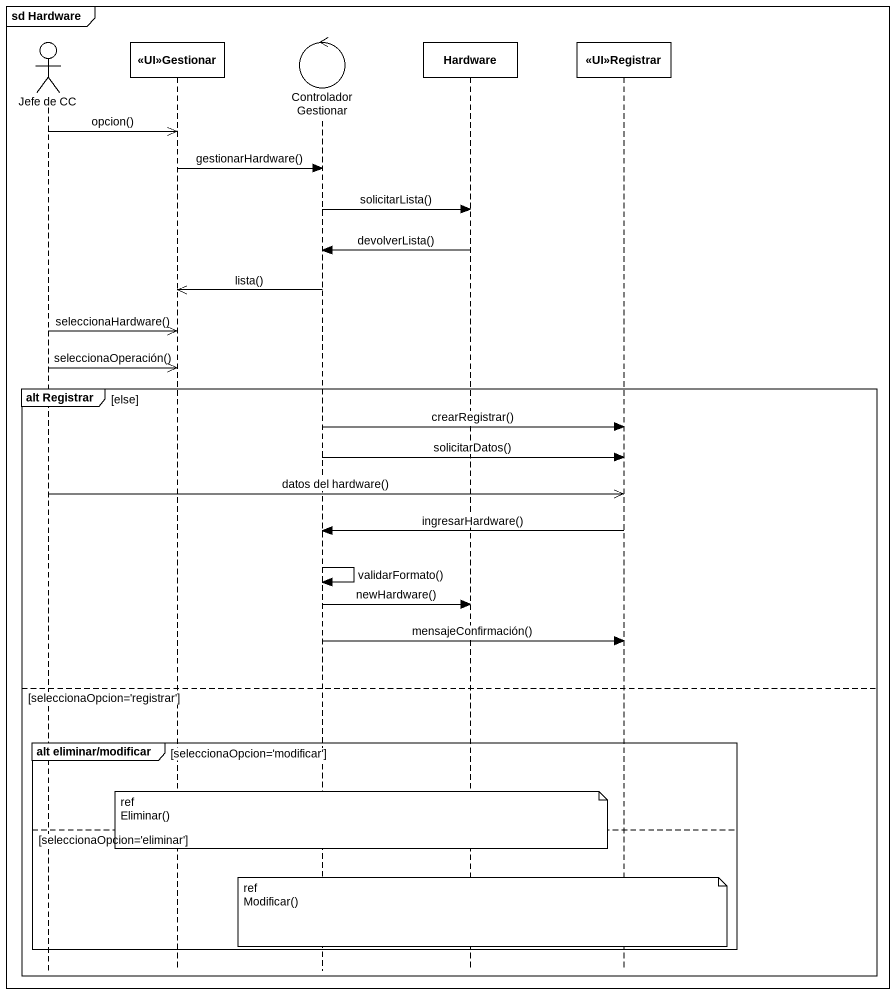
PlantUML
@startuml
mainframe sd Hardware
hide footbox
actor "Jefe de CC" as Jefe_de_CC
participant "<<UI>>Gestionar" as UI_Gestionar
control ControladorGestionar
participant Hardware
participant "<<UI>>Registrar" as UI_Registrar

Jefe_de_CC ->> UI_Gestionar : opcion()
UI_Gestionar -> ControladorGestionar : gestionarHardware()
ControladorGestionar -> Hardware : solicitarLista()
Hardware -> ControladorGestionar : devolverLista()
ControladorGestionar ->> UI_Gestionar : lista()
Jefe_de_CC ->> UI_Gestionar : seleccionaHardware()
Jefe_de_CC ->> UI_Gestionar : seleccionaOperación()
group alt Registrar [else]
  ControladorGestionar -> UI_Registrar : crearRegistrar()
  ControladorGestionar -> UI_Registrar : solicitarDatos()
  Jefe_de_CC ->> UI_Registrar : datos del hardware()
  UI_Registrar -> ControladorGestionar : ingresarHardware()
  ControladorGestionar -> ControladorGestionar : validarFormato()
  ControladorGestionar -> Hardware : newHardware()
  ControladorGestionar -> UI_Registrar : mensajeConfirmación()
else seleccionaOpcion='registrar'
  group alt eliminar/modificar [seleccionaOpcion='modificar']
    note over ControladorGestionar
      ref
      Eliminar()
    end note
  else seleccionaOpcion='eliminar'
    note over Hardware
      ref
      Modificar()
    end note
  end
end
@enduml
